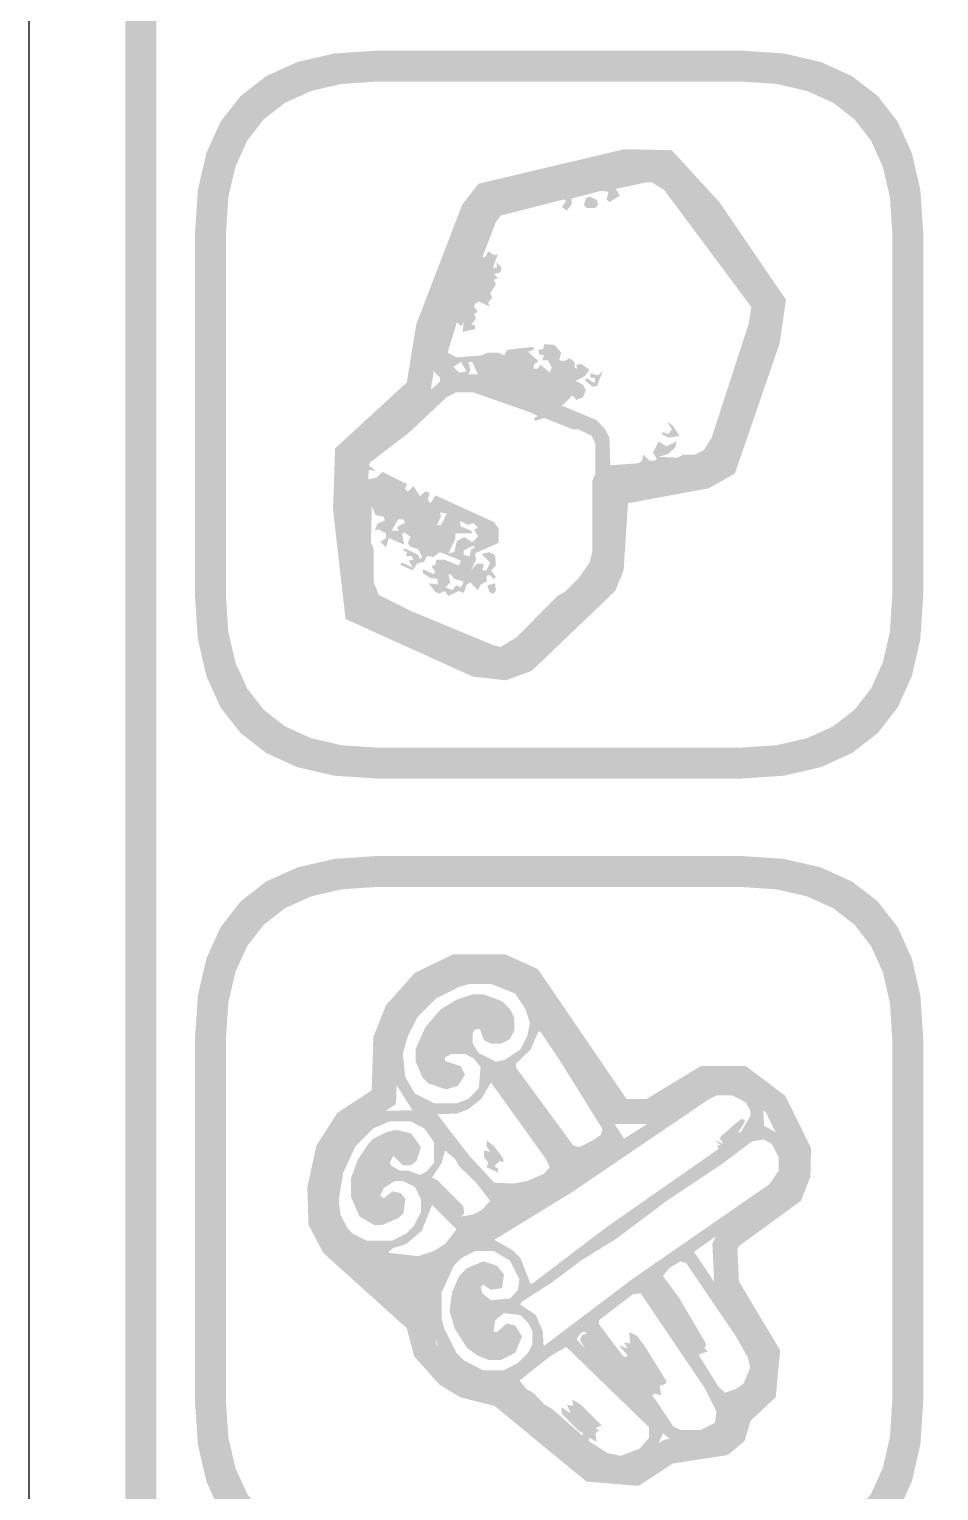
# Model space of a CAD drawing. Header units: millimetres. Extents: x 6 to 126, y 130 to 351.
# Drawn here: x 72.96 to 84.7, y 238.1 to 256.98 of the extents above; entities that cross this region are included whole.
import ezdxf

# ---------------------------------------------------------------- set-up
doc = ezdxf.new("R2010")
doc.units = ezdxf.units.MM
doc.layers.add('CUT', color=1, linetype='Continuous')
doc.layers.add('RASTER', color=7, linetype='Continuous')

msp = doc.modelspace()

# ---------------------------------------------------------------- hatches: boundary and pattern name
at = {"layer": 'RASTER'}
h = msp.add_hatch(color=7, dxfattribs=at)
h.paths.add_polyline_path([(89.6, 282.8), (90.116, 282.766), (90.563, 282.663), (90.941, 282.491), (91.25, 282.25), (91.491, 281.941), (91.663, 281.563), (91.766, 281.116), (91.8, 280.6), (91.8, 223.4), (91.766, 222.884), (91.663, 222.438), (91.491, 222.059), (91.25, 221.75), (90.941, 221.509), (90.563, 221.337), (90.116, 221.234), (89.6, 221.2), (76.4, 221.2), (75.884, 221.234), (75.438, 221.337), (75.059, 221.509), (74.75, 221.75), (74.509, 222.059), (74.338, 222.438), (74.234, 222.884), (74.2, 223.4), (74.2, 280.6), (74.234, 281.116), (74.338, 281.563), (74.509, 281.941), (74.75, 282.25), (75.059, 282.491), (75.438, 282.663), (75.884, 282.766), (76.4, 282.8)])
h.paths.add_polyline_path([(89.6, 282.4), (76.4, 282.4), (75.978, 282.372), (75.613, 282.288), (75.303, 282.147), (75.05, 281.95), (74.853, 281.697), (74.712, 281.388), (74.628, 281.022), (74.6, 280.6), (74.6, 223.4), (74.628, 222.978), (74.712, 222.613), (74.853, 222.303), (75.05, 222.05), (75.303, 221.853), (75.613, 221.712), (75.978, 221.628), (76.4, 221.6), (89.6, 221.6), (90.022, 221.628), (90.388, 221.712), (90.697, 221.853), (90.95, 222.05), (91.147, 222.303), (91.288, 222.613), (91.372, 222.978), (91.4, 223.4), (91.4, 280.6), (91.372, 281.022), (91.288, 281.388), (91.147, 281.697), (90.95, 281.95), (90.697, 282.147), (90.387, 282.288), (90.022, 282.372), (89.6, 282.4)], flags=0)
h = msp.add_hatch(color=7, dxfattribs=at)
h.paths.add_polyline_path([(82.15, 256.7), (82.701, 256.663), (83.178, 256.553), (83.582, 256.37), (83.913, 256.113), (84.17, 255.782), (84.353, 255.378), (84.463, 254.901), (84.5, 254.35), (84.5, 249.65), (84.463, 249.099), (84.353, 248.622), (84.17, 248.218), (83.913, 247.888), (83.582, 247.63), (83.178, 247.447), (82.701, 247.337), (82.15, 247.3), (77.45, 247.3), (76.899, 247.337), (76.422, 247.447), (76.018, 247.63), (75.688, 247.888), (75.43, 248.218), (75.247, 248.622), (75.137, 249.099), (75.1, 249.65), (75.1, 254.35), (75.137, 254.901), (75.247, 255.378), (75.43, 255.782), (75.688, 256.113), (76.018, 256.37), (76.422, 256.553), (76.899, 256.663), (77.45, 256.7)])
h.paths.add_polyline_path([(82.15, 256.3), (77.45, 256.3), (76.993, 256.27), (76.597, 256.178), (76.262, 256.026), (75.988, 255.813), (75.774, 255.538), (75.622, 255.203), (75.53, 254.807), (75.5, 254.35), (75.5, 249.65), (75.53, 249.193), (75.622, 248.797), (75.774, 248.462), (75.988, 248.188), (76.262, 247.974), (76.597, 247.822), (76.993, 247.73), (77.45, 247.7), (82.15, 247.7), (82.607, 247.73), (83.003, 247.822), (83.338, 247.974), (83.613, 248.188), (83.826, 248.462), (83.978, 248.797), (84.07, 249.193), (84.1, 249.65), (84.1, 254.35), (84.07, 254.807), (83.978, 255.203), (83.826, 255.538), (83.613, 255.813), (83.338, 256.026), (83.003, 256.178), (82.607, 256.27), (82.15, 256.3)], flags=0)
h = msp.add_hatch(color=7, dxfattribs=at)
h.paths.add_polyline_path([(82.728, 253.484), (82.647, 252.92), (82.069, 251.24), (81.737, 251.05), (80.689, 250.855), (80.633, 249.99), (80.526, 249.725), (79.448, 248.692), (79.113, 248.569), (78.688, 248.616), (77.043, 249.36), (76.881, 250.778), (76.909, 251.564), (77.834, 252.415), (77.956, 253.165), (78.55, 254.713), (78.76, 254.981), (80.641, 255.427), (81.254, 255.414), (81.869, 254.743)])
h.paths.add_polyline_path([(82.393, 253.406), (81.618, 254.544), (81.111, 255.097), (80.676, 255.106), (78.943, 254.695), (78.831, 254.553), (78.267, 253.081), (78.132, 252.254), (77.224, 251.419), (77.201, 250.791), (77.34, 249.577), (78.773, 248.929), (79.073, 248.895), (79.274, 248.97), (80.255, 249.909), (80.317, 250.062), (80.386, 251.124), (81.625, 251.355), (81.806, 251.458), (82.335, 252.995), (82.393, 253.406)], flags=0)
h = msp.add_hatch(color=7, dxfattribs=at)
h.paths.add_polyline_path([(82.491, 253.376), (82.502, 253.313), (82.355, 252.8), (81.952, 251.591), (81.853, 251.396), (81.586, 251.261), (80.439, 251.089), (80.413, 250.088), (80.351, 249.93), (80.094, 249.637), (79.925, 249.513), (79.398, 248.978), (79.251, 248.868), (79.13, 248.805), (78.91, 248.805), (77.25, 249.527), (77.188, 249.795), (77.151, 250.674), (77.114, 250.748), (77.114, 251.407), (77.36, 251.675), (77.455, 251.726), (77.616, 251.895), (77.712, 251.946), (78.261, 252.423), (78.261, 252.481), (78.203, 252.533), (78.104, 252.727), (78.141, 252.947), (78.727, 254.486), (78.826, 254.68), (78.899, 254.754), (79.167, 254.853), (80.266, 255.073), (80.633, 255.182), (81.036, 255.219), (81.23, 255.12), (81.34, 255.01), (82.33, 253.691)])
h.paths.add_polyline_path([(82.282, 253.387), (81.157, 254.9), (80.999, 254.999), (80.926, 254.999), (80.534, 254.915), (80.585, 254.827), (80.45, 254.743), (80.413, 254.779), (80.439, 254.878), (80.34, 254.889), (79.962, 254.79), (79.962, 254.717), (79.9, 254.633), (79.837, 254.68), (79.889, 254.754), (79.863, 254.779), (79.046, 254.57), (78.984, 254.486), (78.811, 254.035), (78.848, 254.035), (78.885, 254.109), (78.958, 254.057), (79.009, 254.072), (78.947, 253.9), (78.995, 253.889), (78.995, 253.962), (79.057, 253.9), (79.046, 253.837), (78.958, 253.815), (79.009, 253.764), (78.958, 253.742), (78.984, 253.68), (78.91, 253.57), (78.936, 253.508), (78.885, 253.449), (78.899, 253.398), (78.764, 253.46), (78.716, 253.434), (78.701, 253.398), (78.753, 253.324), (78.701, 253.302), (78.727, 253.24), (78.665, 253.156), (78.716, 253.156), (78.716, 253.104), (78.555, 253.068), (78.569, 253.192), (78.533, 253.141), (78.481, 253.192), (78.36, 252.8), (78.481, 252.738), (78.8, 252.764), (78.874, 252.8), (79.02, 252.8), (79.093, 252.764), (79.13, 252.837), (79.46, 252.874), (79.486, 252.848), (79.398, 252.811), (79.533, 252.69), (79.471, 252.643), (79.471, 252.591), (79.522, 252.591), (79.559, 252.643), (79.68, 252.544), (79.706, 252.606), (79.654, 252.701), (79.581, 252.701), (79.607, 252.764), (79.544, 252.775), (79.533, 252.837), (79.596, 252.848), (79.607, 252.91), (79.742, 252.899), (79.826, 252.8), (79.801, 252.701), (79.863, 252.69), (79.936, 252.727), (79.999, 252.679), (79.999, 252.606), (80.035, 252.591), (80.021, 252.643), (80.083, 252.654), (80.193, 252.58), (80.131, 252.496), (80.01, 252.434), (80.109, 252.386), (80.145, 252.313), (80.109, 252.225), (80.021, 252.188), (79.973, 252.25), (79.837, 252.115), (80.277, 251.932), (80.387, 251.822), (80.45, 251.701), (80.461, 251.345), (80.816, 251.371), (80.864, 251.396), (80.889, 251.481), (80.963, 251.407), (81.036, 251.407), (81.062, 251.433), (81.01, 251.506), (81.084, 251.653), (81.183, 251.591), (81.318, 251.653), (81.303, 251.58), (81.208, 251.492), (81.084, 251.455), (81.329, 251.444), (81.402, 251.481), (81.549, 251.481), (81.67, 251.543), (81.769, 251.701), (82.245, 253.167)], flags=0)
h.paths.add_polyline_path([(81.355, 251.726), (81.219, 251.701), (81.12, 251.748), (81.146, 251.774), (81.208, 251.748), (81.256, 251.811), (81.194, 251.91), (81.267, 251.858)], flags=0)
h.paths.add_polyline_path([(80.365, 252.569), (80.292, 252.371), (80.23, 252.36), (80.131, 252.445), (80.156, 252.47), (80.255, 252.408), (80.266, 252.47), (80.204, 252.481), (80.204, 252.533), (80.303, 252.507)], flags=0)
h.paths.add_polyline_path([(80.292, 254.768), (80.303, 254.706), (80.266, 254.669), (80.156, 254.669), (80.12, 254.706), (80.145, 254.79), (80.193, 254.816)], flags=0)
h.paths.add_polyline_path([(80.266, 251.627), (80.219, 251.726), (80.046, 251.811), (79.973, 251.811), (79.607, 251.957), (79.497, 251.921), (79.471, 251.946), (79.522, 251.983), (79.423, 252.031), (78.69, 252.287), (78.47, 252.287), (78.349, 252.225), (77.858, 251.763), (77.36, 251.382), (77.345, 251.345), (77.433, 251.272), (77.345, 251.287), (77.334, 251.188), (77.345, 251.162), (77.444, 251.188), (77.517, 251.261), (77.836, 251.103), (77.811, 251.041), (77.847, 251.004), (77.921, 251.078), (78.005, 250.942), (78.067, 251.004), (78.13, 250.993), (78.104, 250.894), (78.141, 250.858), (78.203, 250.957), (78.958, 250.612), (79.02, 250.528), (79.02, 250.345), (78.716, 250.209), (78.727, 250.125), (78.665, 249.989), (78.738, 250.077), (78.826, 250.077), (78.811, 249.989), (78.863, 249.989), (78.91, 250.088), (78.8, 250.198), (78.899, 250.224), (78.973, 250.187), (78.984, 250.051), (78.921, 249.989), (78.984, 249.905), (78.958, 249.879), (78.899, 249.93), (78.863, 249.916), (78.863, 249.843), (78.789, 249.806), (78.753, 249.733), (78.654, 249.832), (78.606, 249.806), (78.569, 249.696), (78.507, 249.722), (78.371, 249.659), (78.324, 249.722), (78.25, 249.685), (78.203, 249.711), (78.115, 249.821), (78.24, 249.806), (78.225, 249.879), (78.13, 249.894), (78.042, 249.952), (78.042, 250.004), (78.177, 249.941), (78.203, 249.967), (78.152, 250.04), (78.203, 250.062), (78.214, 250.125), (78.324, 250.125), (78.507, 250.051), (78.533, 250.114), (78.261, 250.224), (78.177, 250.161), (78.093, 250.172), (78.056, 250.099), (77.968, 250.077), (77.91, 249.989), (77.748, 250.062), (77.774, 250.088), (77.91, 250.026), (77.858, 250.114), (77.921, 250.125), (77.895, 250.172), (77.822, 250.172), (77.836, 250.224), (77.785, 250.246), (77.811, 250.271), (77.983, 250.187), (78.005, 250.136), (78.031, 250.161), (77.983, 250.26), (77.873, 250.297), (77.847, 250.345), (77.884, 250.418), (77.8, 250.48), (77.774, 250.455), (77.8, 250.319), (77.602, 250.407), (77.565, 250.282), (77.492, 250.356), (77.565, 250.407), (77.565, 250.466), (77.47, 250.517), (77.419, 250.502), (77.455, 250.59), (77.554, 250.638), (77.528, 250.685), (77.433, 250.7), (77.382, 250.81), (77.371, 250.345), (77.408, 250.271), (77.408, 249.832), (77.47, 249.674), (77.884, 249.465), (78.947, 249.025), (79.046, 249), (79.251, 249.124), (79.779, 249.659), (79.874, 249.711), (80.057, 249.894), (80.193, 250.088), (80.23, 250.235), (80.23, 251.151), (80.266, 251.224)], flags=0)
h.paths.add_polyline_path([(78.973, 249.821), (78.984, 249.722), (78.947, 249.685), (78.899, 249.711), (78.874, 249.795)], flags=0)
h.paths.add_polyline_path([(78.753, 252.518), (78.679, 252.679), (78.628, 252.679), (78.654, 252.58), (78.628, 252.518)], flags=0)
h.paths.add_polyline_path([(78.753, 250.539), (78.69, 250.601), (78.628, 250.576), (78.518, 250.627), (78.533, 250.554), (78.665, 250.502), (78.679, 250.466), (78.459, 250.466), (78.459, 250.392), (78.371, 250.209), (78.445, 250.224), (78.481, 250.37), (78.58, 250.418), (78.665, 250.356), (78.701, 250.37), (78.753, 250.429), (78.701, 250.517)], flags=0)
h.paths.add_polyline_path([(78.716, 250.282), (78.69, 250.308), (78.569, 250.246), (78.569, 250.187), (78.643, 250.172), (78.665, 250.26)], flags=0)
h.paths.add_polyline_path([(78.606, 252.555), (78.533, 252.679), (78.434, 252.617), (78.507, 252.544)], flags=0)
h.paths.add_polyline_path([(78.569, 249.843), (78.445, 249.879), (78.397, 249.941), (78.371, 249.93), (78.397, 249.832), (78.335, 249.769), (78.423, 249.733), (78.47, 249.795), (78.533, 249.769)], flags=0)
h.paths.add_polyline_path([(78.349, 250.722), (78.261, 250.737), (78.276, 250.685), (78.225, 250.576), (78.276, 250.576)], flags=0)
h.paths.add_polyline_path([(77.811, 250.601), (77.785, 250.649), (77.726, 250.649), (77.638, 250.502), (77.726, 250.502), (77.712, 250.554)], flags=0)
h = msp.add_hatch(color=7, dxfattribs=at)
h.paths.add_polyline_path([(82.15, 246.3), (82.701, 246.263), (83.178, 246.153), (83.582, 245.97), (83.913, 245.713), (84.17, 245.382), (84.353, 244.978), (84.463, 244.501), (84.5, 243.95), (84.5, 239.25), (84.463, 238.699), (84.353, 238.222), (84.17, 237.818), (83.913, 237.488), (83.582, 237.23), (83.178, 237.047), (82.701, 236.937), (82.15, 236.9), (77.45, 236.9), (76.899, 236.937), (76.422, 237.047), (76.018, 237.23), (75.688, 237.488), (75.43, 237.818), (75.247, 238.222), (75.137, 238.699), (75.1, 239.25), (75.1, 243.95), (75.137, 244.501), (75.247, 244.978), (75.43, 245.382), (75.688, 245.713), (76.018, 245.97), (76.422, 246.153), (76.899, 246.263), (77.45, 246.3)])
h.paths.add_polyline_path([(82.15, 245.9), (77.45, 245.9), (76.993, 245.87), (76.597, 245.778), (76.262, 245.626), (75.988, 245.413), (75.774, 245.138), (75.622, 244.803), (75.53, 244.407), (75.5, 243.95), (75.5, 239.25), (75.53, 238.793), (75.622, 238.397), (75.774, 238.062), (75.988, 237.788), (76.262, 237.574), (76.597, 237.422), (76.993, 237.33), (77.45, 237.3), (82.15, 237.3), (82.607, 237.33), (83.003, 237.422), (83.338, 237.574), (83.613, 237.788), (83.826, 238.062), (83.978, 238.397), (84.07, 238.793), (84.1, 239.25), (84.1, 243.95), (84.07, 244.407), (83.978, 244.803), (83.826, 245.138), (83.613, 245.413), (83.338, 245.626), (83.003, 245.778), (82.607, 245.87), (82.15, 245.9)], flags=0)
h = msp.add_hatch(color=7, dxfattribs=at)
h.paths.add_polyline_path([(83.052, 242.528), (83.044, 242.159), (82.923, 241.848), (82.122, 241.264), (82.102, 241.225), (82.121, 240.809), (82.653, 239.918), (82.596, 239.31), (82.272, 239.007), (82.193, 238.744), (81.974, 238.564), (81.269, 238.456), (80.827, 238.167), (80.153, 238.222), (78.967, 239.199), (78.523, 239.31), (78.254, 239.476), (77.928, 239.84), (77.833, 240.203), (76.756, 241.174), (76.565, 241.54), (76.55, 242.018), (76.667, 242.561), (76.936, 242.982), (77.38, 243.274), (77.402, 243.965), (77.567, 244.376), (77.938, 244.792), (78.428, 245.029), (79.109, 245.029), (79.526, 244.839), (80.672, 243.161), (80.925, 243.161), (81.634, 243.59), (82.208, 243.59), (82.72, 243.203)])
h.paths.add_polyline_path([(82.73, 242.457), (82.466, 242.994), (82.101, 243.27), (81.724, 243.27), (81.014, 242.841), (80.503, 242.841), (79.312, 244.585), (79.039, 244.709), (78.502, 244.709), (78.135, 244.532), (77.843, 244.205), (77.72, 243.899), (77.695, 243.097), (77.169, 242.752), (76.968, 242.437), (76.871, 241.989), (76.883, 241.623), (77.013, 241.373), (78.119, 240.376), (78.218, 239.996), (78.462, 239.724), (78.648, 239.608), (79.115, 239.492), (80.279, 238.533), (80.743, 238.495), (81.152, 238.762), (81.839, 238.867), (81.915, 238.929), (81.99, 239.181), (82.289, 239.461), (82.325, 239.844), (81.806, 240.714), (81.778, 241.296), (81.872, 241.478), (82.658, 242.052), (82.725, 242.223), (82.73, 242.457)], flags=0)
h = msp.add_hatch(color=7, dxfattribs=at)
h.paths.add_polyline_path([(82.794, 242.462), (82.804, 242.238), (82.68, 241.994), (81.542, 241.19), (82.245, 240.139), (82.402, 239.827), (82.402, 239.56), (82.312, 239.382), (82.245, 239.315), (82.024, 239.201), (82, 238.99), (81.91, 238.846), (81.666, 238.723), (81.364, 238.723), (81.22, 238.78), (81.14, 238.846), (81.039, 238.612), (80.939, 238.512), (80.628, 238.388), (80.393, 238.421), (80.115, 238.579), (79.064, 239.469), (78.82, 239.493), (78.619, 239.56), (78.475, 239.65), (78.274, 239.884), (78.093, 240.34), (77.906, 240.487), (77.725, 240.674), (77.638, 240.721), (77.39, 240.976), (77.303, 241.023), (76.935, 241.391), (76.811, 241.635), (76.811, 242.104), (76.911, 242.439), (77.069, 242.717), (77.203, 242.851), (77.414, 242.975), (77.514, 243.008), (77.906, 243.018), (77.681, 243.376), (77.615, 243.611), (77.648, 243.878), (77.805, 244.257), (77.872, 244.357), (78.174, 244.625), (78.518, 244.782), (78.686, 244.782), (78.753, 244.816), (79.121, 244.749), (79.399, 244.592), (80.638, 242.65), (81.24, 243.031), (81.488, 243.219), (81.733, 243.343), (81.967, 243.376), (82.258, 243.266), (82.345, 243.185), (82.436, 243.008), (82.446, 242.817), (82.68, 242.683)])
h.paths.add_polyline_path([(82.636, 242.405), (82.546, 242.583), (82.436, 242.64), (82.292, 242.616), (81.91, 242.328), (81.187, 241.846), (80.537, 241.357), (80.082, 241.076), (79.7, 240.788), (79.312, 240.541), (79.299, 240.507), (79.499, 240.373), (79.59, 240.162), (79.6, 239.971), (80.752, 240.842), (82.513, 242.061), (82.636, 242.238)], flags=0)
h.paths.add_polyline_path([(82.268, 243.008), (82.211, 243.118), (82.034, 243.209), (81.833, 243.209), (81.722, 243.152), (79.968, 241.96), (78.964, 241.344), (79.198, 241.21), (79.299, 241.11), (79.432, 240.775), (79.466, 240.788), (80.417, 241.511), (81.856, 242.516), (81.843, 242.563), (81.89, 242.563), (81.81, 242.63), (81.923, 242.583), (81.876, 242.65), (81.89, 242.683), (82.124, 242.884), (82.168, 242.908), (82.201, 242.874), (82.111, 242.73), (82.144, 242.73), (82.268, 242.941)], flags=0)
h.paths.add_polyline_path([(82.268, 239.694), (82.235, 239.827), (82.077, 240.105), (81.441, 241.043), (81.364, 241.066), (81.22, 240.976), (81.14, 240.875), (81.341, 240.608), (81.676, 240.038), (81.699, 239.995), (81.676, 239.938), (81.722, 239.904), (81.599, 239.861), (81.856, 239.449), (81.943, 239.369), (82.077, 239.416), (82.178, 239.483)], flags=0)
h.paths.add_polyline_path([(81.833, 239.124), (81.676, 239.436), (80.852, 240.654), (80.752, 240.641), (80.316, 240.306), (80.316, 240.253), (80.618, 239.851), (80.661, 239.827), (80.685, 239.851), (80.571, 239.985), (80.685, 239.938), (80.638, 240.018), (80.718, 240.005), (80.705, 240.152), (80.805, 240.105), (80.906, 239.971), (81.187, 239.516), (81.173, 239.483), (81.096, 239.459), (81.12, 239.335), (81.029, 239.359), (81.006, 239.335), (81.274, 238.934), (81.364, 238.89), (81.632, 238.89), (81.81, 238.98)], flags=0)
h.paths.add_polyline_path([(80.962, 238.923), (79.891, 239.961), (79.68, 239.837), (79.289, 239.526), (79.379, 239.416), (79.466, 239.369), (79.613, 239.215), (79.7, 239.168), (80.092, 238.823), (80.115, 238.846), (80.048, 238.88), (79.834, 239.101), (79.834, 239.181), (79.948, 239.101), (79.901, 239.215), (79.982, 239.201), (79.968, 239.282), (80.082, 239.215), (80.35, 238.947), (80.269, 238.913), (80.316, 238.88), (80.269, 238.846), (80.283, 238.733), (80.192, 238.79), (80.182, 238.746), (80.427, 238.589), (80.594, 238.555), (80.839, 238.646), (80.962, 238.79)], flags=0)
h.paths.add_polyline_path([(80.36, 242.774), (79.834, 243.621), (79.566, 244.022), (79.533, 244.036), (79.432, 243.801), (79.245, 243.621), (79.245, 243.567), (79.982, 242.563), (80.059, 242.539), (80.236, 242.63), (80.336, 242.697)], flags=0)
h.paths.add_polyline_path([(80.159, 240.129), (80.125, 240.162), (80.082, 240.139), (80.025, 240.062), (80.136, 239.938), (80.069, 240.052), (80.102, 240.119)], flags=0)
h.paths.add_polyline_path([(79.68, 242.281), (79.633, 242.382), (78.92, 243.376), (78.796, 243.165), (78.629, 243.031), (78.485, 242.975), (78.227, 242.964), (78.642, 242.429), (78.964, 242.081), (79.222, 242.071), (79.389, 242.104), (79.6, 242.194)], flags=0)
h.paths.add_polyline_path([(79.456, 240.162), (79.399, 240.273), (79.299, 240.373), (79.088, 240.397), (78.977, 240.306), (78.954, 240.162), (78.997, 240.152), (79.121, 240.263), (79.232, 240.239), (79.322, 240.095), (79.232, 239.884), (79.054, 239.794), (78.887, 239.794), (78.743, 239.851), (78.609, 239.951), (78.452, 240.196), (78.385, 240.43), (78.418, 240.664), (78.508, 240.875), (78.609, 240.976), (78.82, 241.066), (78.997, 241.009), (79.088, 240.899), (79.064, 240.721), (78.92, 240.698), (78.82, 240.765), (78.786, 240.731), (78.81, 240.654), (78.92, 240.564), (79.165, 240.587), (79.265, 240.688), (79.289, 240.832), (79.165, 241.076), (78.954, 241.2), (78.719, 241.2), (78.542, 241.11), (78.441, 241.009), (78.284, 240.664), (78.284, 240.33), (78.318, 240.196), (78.475, 239.884), (78.575, 239.784), (78.82, 239.66), (79.088, 239.66), (79.265, 239.75), (79.399, 239.884), (79.456, 239.995)], flags=0)
h.paths.add_polyline_path([(79.422, 244.146), (79.366, 244.324), (79.232, 244.525), (78.92, 244.649), (78.652, 244.649), (78.518, 244.615), (78.207, 244.458), (77.973, 244.223), (77.849, 243.979), (77.782, 243.745), (77.815, 243.443), (77.939, 243.232), (78.184, 243.108), (78.485, 243.108), (78.629, 243.165), (78.763, 243.299), (78.786, 243.577), (78.696, 243.688), (78.585, 243.745), (78.418, 243.745), (78.328, 243.701), (78.328, 243.654), (78.529, 243.587), (78.585, 243.477), (78.495, 243.333), (78.341, 243.286), (78.107, 243.366), (78.04, 243.433), (77.949, 243.644), (77.949, 243.812), (78.073, 244.089), (78.274, 244.324), (78.485, 244.448), (78.686, 244.515), (78.82, 244.515), (79.064, 244.424), (79.165, 244.324), (79.222, 244.213), (79.222, 244.046), (79.165, 243.935), (79.054, 243.878), (78.92, 243.878), (78.83, 243.922), (78.776, 244.069), (78.709, 244.056), (78.686, 244.012), (78.686, 243.878), (78.763, 243.755), (78.987, 243.644), (79.098, 243.668), (79.299, 243.801), (79.389, 243.979)], flags=0)
h.paths.add_polyline_path([(79.078, 242.395), (79.078, 242.348), (79.031, 242.362), (78.964, 242.295), (79.011, 242.261), (79.011, 242.215), (78.863, 242.281), (78.887, 242.338), (78.83, 242.415), (78.83, 242.496), (78.91, 242.482), (78.863, 242.549), (78.863, 242.63), (78.964, 242.549)], flags=0)
h.paths.add_polyline_path([(78.91, 241.846), (78.729, 242.081), (78.508, 242.295), (78.462, 242.382), (78.328, 242.496), (78.284, 242.338), (78.16, 242.148), (78.227, 242.114), (78.562, 241.779), (78.575, 241.679), (78.529, 241.645), (78.686, 241.669), (78.796, 241.726)], flags=0)
h.paths.add_polyline_path([(78.475, 241.478), (78.16, 241.793), (78.026, 241.458), (77.825, 241.29), (77.648, 241.234), (77.591, 241.177), (77.983, 241.133), (78.184, 241.2), (78.328, 241.29)], flags=0)
h.paths.add_polyline_path([(78.184, 242.606), (78.06, 242.784), (77.882, 242.874), (77.615, 242.874), (77.404, 242.784), (77.169, 242.549), (77.012, 242.204), (76.955, 241.86), (76.978, 241.669), (77.069, 241.491), (77.136, 241.424), (77.313, 241.334), (77.648, 241.334), (77.825, 241.424), (77.926, 241.525), (78.016, 241.702), (78.016, 241.87), (77.939, 242.027), (77.782, 242.104), (77.681, 242.104), (77.538, 242.014), (77.491, 241.913), (77.538, 241.88), (77.648, 241.97), (77.758, 241.947), (77.815, 241.87), (77.792, 241.692), (77.725, 241.625), (77.514, 241.535), (77.414, 241.535), (77.223, 241.645), (77.112, 241.903), (77.112, 242.138), (77.203, 242.382), (77.337, 242.583), (77.404, 242.65), (77.581, 242.74), (77.705, 242.764), (77.892, 242.717), (78.016, 242.539), (77.959, 242.362), (77.882, 242.305), (77.782, 242.305), (77.658, 242.429), (77.615, 242.338), (77.638, 242.295), (77.748, 242.238), (77.849, 242.238), (78.006, 242.181), (78.093, 242.228), (78.184, 242.338)], flags=0)

# ---------------------------------------------------------------- linework, layer by layer
at = {"layer": 'CUT'}
msp.add_lwpolyline([(72.96, 222.999), (72.96, 281.001)], dxfattribs=at)

doc.saveas('drawing.dxf')
